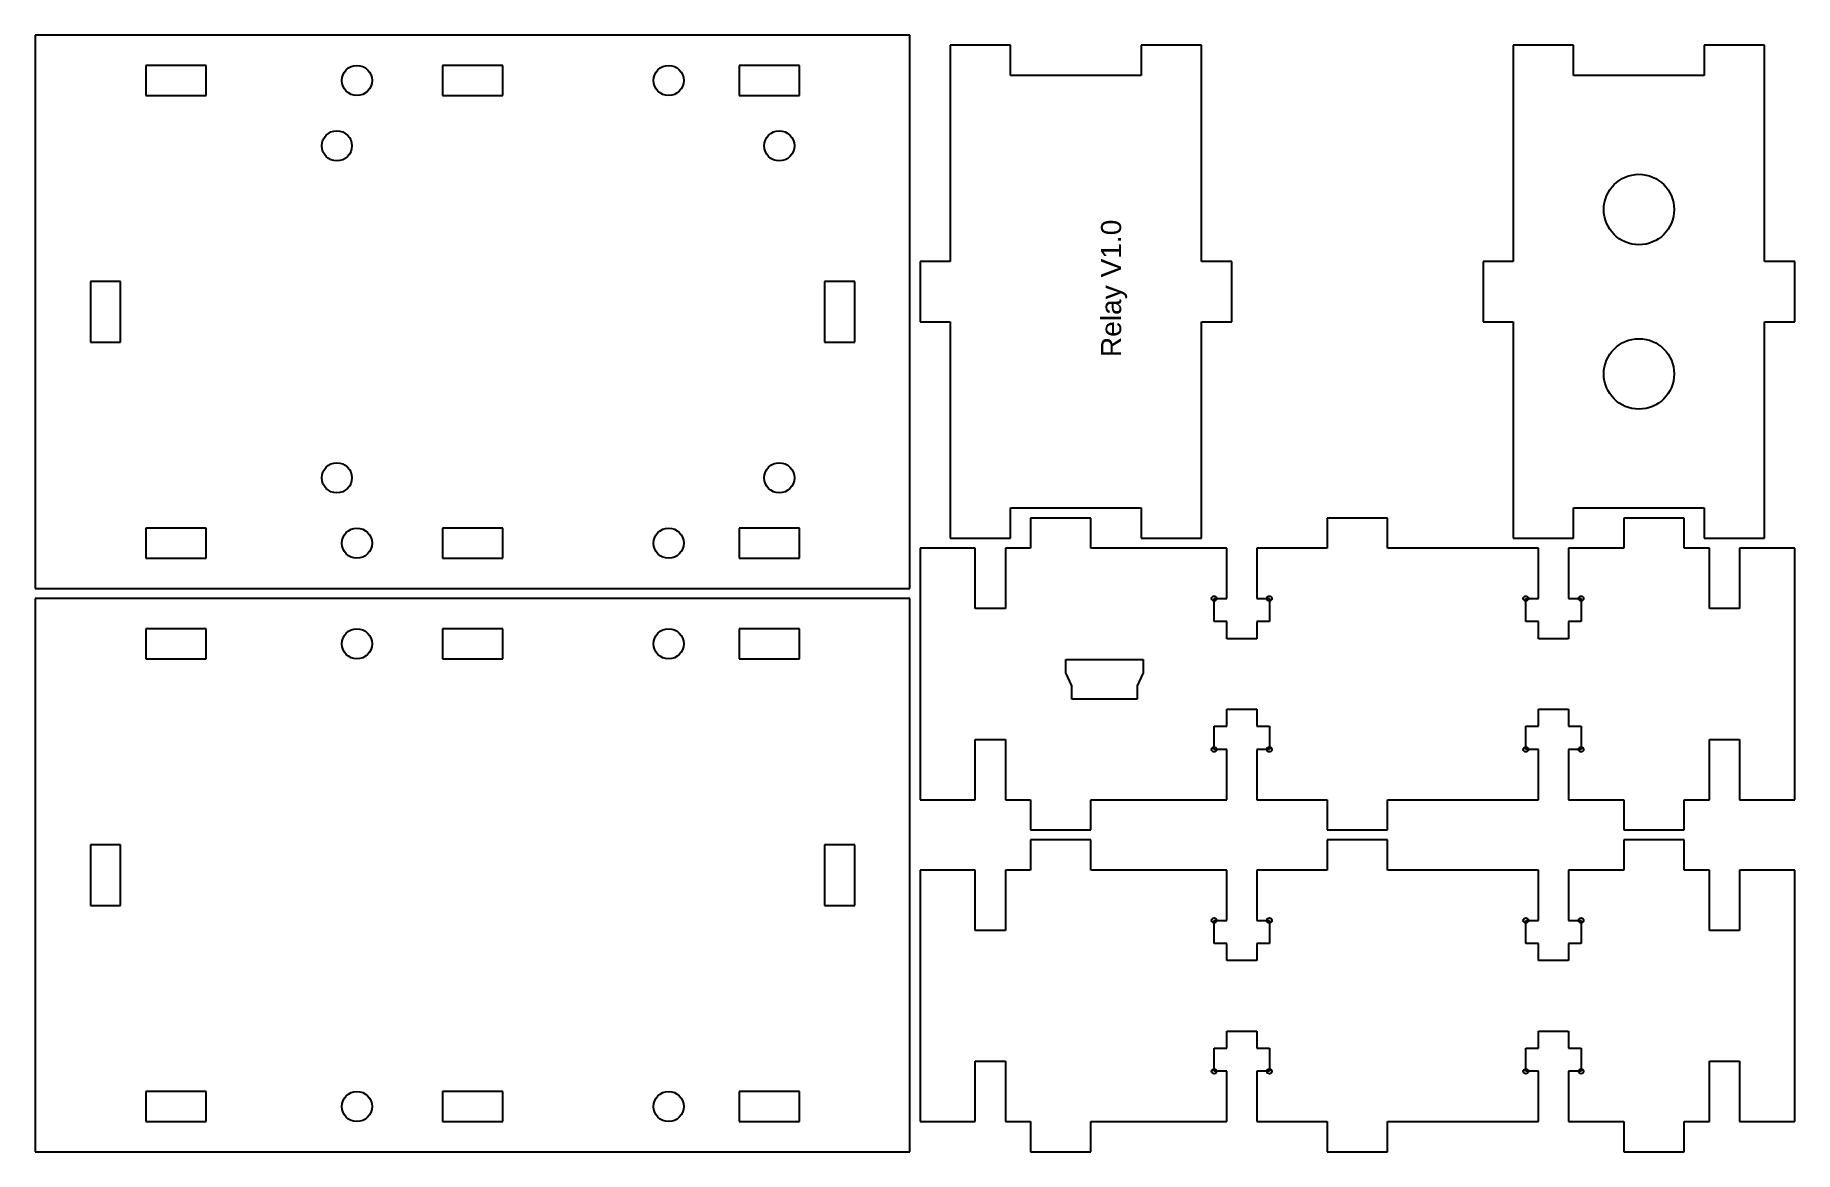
# Model space of a CAD drawing. Extents: x 10 to 185, y 20 to 131.
import ezdxf
from ezdxf.enums import TextEntityAlignment as Align

# ---------------------------------------------------------------- set-up
doc = ezdxf.new("R2010")
doc.units = 0
doc.styles.get("Standard").update_dxf_attribs({"font": 'arial.ttf'})

msp = doc.modelspace()

# ---------------------------------------------------------------- linework, layer by layer
at = {"color": 3}
for p, q in [((97, 131), (10, 131)), ((10, 131), (10, 76)), ((97, 76), (97, 131)), ((107, 130), (101, 130)), ((101, 130), (101, 108.5)), ((107, 127), (107, 130)), ((126, 130), (120, 130)), ((120, 130), (120, 127)), ((126, 108.5), (126, 130)), ((163, 130), (157, 130)), ((157, 130), (157, 108.5)), ((163, 127), (163, 130)), ((182, 130), (176, 130)), ((176, 130), (176, 127)), ((182, 108.5), (182, 130)), ((27, 128), (21, 128)), ((21, 128), (21, 125)), ((27, 125), (27, 128)), ((56.5, 128), (50.5, 128)), ((50.5, 128), (50.5, 125)), ((56.5, 125), (56.5, 128)), ((86, 128), (80, 128)), ((80, 128), (80, 125)), ((86, 125), (86, 128)), ((120, 127), (107, 127)), ((176, 127), (163, 127)), ((21, 125), (27, 125)), ((50.5, 125), (56.5, 125)), ((80, 125), (86, 125)), ((101, 108.5), (98, 108.5)), ((98, 108.5), (98, 102.5)), ((129, 108.5), (126, 108.5)), ((129, 102.5), (129, 108.5)), ((157, 108.5), (154, 108.5)), ((154, 108.5), (154, 102.5)), ((185, 108.5), (182, 108.5)), ((185, 102.5), (185, 108.5)), ((18.5, 106.5), (15.5, 106.5)), ((15.5, 106.5), (15.5, 100.5)), ((18.5, 100.5), (18.5, 106.5)), ((91.5, 106.5), (88.5, 106.5)), ((88.5, 106.5), (88.5, 100.5)), ((91.5, 100.5), (91.5, 106.5)), ((98, 102.5), (101, 102.5)), ((101, 102.5), (101, 81)), ((126, 81), (126, 102.5)), ((126, 102.5), (129, 102.5)), ((154, 102.5), (157, 102.5)), ((157, 102.5), (157, 81)), ((182, 81), (182, 102.5)), ((182, 102.5), (185, 102.5)), ((15.5, 100.5), (18.5, 100.5)), ((88.5, 100.5), (91.5, 100.5)), ((107, 81), (107, 84)), ((107, 84), (120, 84)), ((120, 84), (120, 81)), ((163, 81), (163, 84)), ((163, 84), (176, 84)), ((176, 84), (176, 81)), ((115, 83), (109, 83)), ((109, 83), (109, 80)), ((115, 80), (115, 83)), ((144.5, 83), (138.5, 83)), ((138.5, 83), (138.5, 80)), ((144.5, 80), (144.5, 83)), ((174, 83), (168, 83)), ((168, 83), (168, 80)), ((174, 80), (174, 83)), ((27, 82), (21, 82)), ((21, 82), (21, 79)), ((27, 79), (27, 82)), ((56.5, 82), (50.5, 82)), ((50.5, 82), (50.5, 79)), ((56.5, 79), (56.5, 82)), ((86, 82), (80, 82)), ((80, 82), (80, 79)), ((86, 79), (86, 82)), ((101, 81), (107, 81)), ((120, 81), (126, 81)), ((157, 81), (163, 81)), ((176, 81), (182, 81)), ((21, 79), (27, 79)), ((50.5, 79), (56.5, 79)), ((80, 79), (86, 79)), ((103.5, 80), (98, 80)), ((98, 80), (98, 55)), ((103.5, 74), (103.5, 80)), ((109, 80), (106.5, 80)), ((106.5, 80), (106.5, 74)), ((128.5, 80), (115, 80)), ((128.5, 75), (128.5, 80)), ((138.5, 80), (131.5, 80)), ((131.5, 80), (131.5, 75)), ((159.5, 80), (144.5, 80)), ((159.5, 75), (159.5, 80)), ((168, 80), (162.5, 80)), ((162.5, 80), (162.5, 75)), ((176.5, 80), (174, 80)), ((176.5, 74), (176.5, 80)), ((185, 80), (179.5, 80)), ((179.5, 80), (179.5, 74)), ((185, 55), (185, 80)), ((10, 76), (97, 76)), ((97, 75), (10, 75)), ((10, 75), (10, 20)), ((97, 20), (97, 75)), ((106.5, 74), (103.5, 74)), ((127.25, 72.7), (127.25, 75)), ((127.25, 75), (128.5, 75)), ((131.5, 75), (132.75, 75)), ((132.75, 75), (132.75, 72.7)), ((158.25, 72.7), (158.25, 75)), ((158.25, 75), (159.5, 75)), ((162.5, 75), (163.75, 75)), ((163.75, 75), (163.75, 72.7)), ((179.5, 74), (176.5, 74)), ((27, 72), (21, 72)), ((21, 72), (21, 69)), ((27, 69), (27, 72)), ((56.5, 72), (50.5, 72)), ((50.5, 72), (50.5, 69)), ((56.5, 69), (56.5, 72)), ((86, 72), (80, 72)), ((80, 72), (80, 69)), ((86, 69), (86, 72)), ((128.5, 72.7), (127.25, 72.7)), ((128.5, 71), (128.5, 72.7)), ((132.75, 72.7), (131.5, 72.7)), ((131.5, 72.7), (131.5, 71)), ((159.5, 72.7), (158.25, 72.7)), ((159.5, 71), (159.5, 72.7)), ((163.75, 72.7), (162.5, 72.7)), ((162.5, 72.7), (162.5, 71)), ((131.5, 71), (128.5, 71)), ((162.5, 71), (159.5, 71)), ((21, 69), (27, 69)), ((50.5, 69), (56.5, 69)), ((80, 69), (86, 69)), ((112.5, 68.95), (120.2, 68.95)), ((112.5, 67.63), (112.5, 68.95)), ((120.2, 68.95), (120.2, 67.63)), ((113.1, 66.32), (112.5, 67.63)), ((120.2, 67.63), (119.6, 66.32)), ((113.1, 65), (113.1, 66.32)), ((119.6, 65), (113.1, 65)), ((119.6, 66.32), (119.6, 65)), ((128.5, 62.3), (128.5, 64)), ((128.5, 64), (131.5, 64)), ((131.5, 64), (131.5, 62.3)), ((159.5, 62.3), (159.5, 64)), ((159.5, 64), (162.5, 64)), ((162.5, 64), (162.5, 62.3)), ((127.25, 60), (127.25, 62.3)), ((127.25, 62.3), (128.5, 62.3)), ((131.5, 62.3), (132.75, 62.3)), ((132.75, 62.3), (132.75, 60)), ((158.25, 60), (158.25, 62.3)), ((158.25, 62.3), (159.5, 62.3)), ((162.5, 62.3), (163.75, 62.3)), ((163.75, 62.3), (163.75, 60)), ((103.5, 55), (103.5, 61)), ((103.5, 61), (106.5, 61)), ((106.5, 61), (106.5, 55)), ((128.5, 60), (127.25, 60)), ((128.5, 55), (128.5, 60)), ((132.75, 60), (131.5, 60)), ((131.5, 60), (131.5, 55)), ((159.5, 60), (158.25, 60)), ((159.5, 55), (159.5, 60)), ((163.75, 60), (162.5, 60)), ((162.5, 60), (162.5, 55)), ((176.5, 55), (176.5, 61)), ((176.5, 61), (179.5, 61)), ((179.5, 61), (179.5, 55)), ((98, 55), (103.5, 55)), ((106.5, 55), (109, 55)), ((109, 55), (109, 52)), ((115, 52), (115, 55)), ((115, 55), (128.5, 55)), ((131.5, 55), (138.5, 55)), ((138.5, 55), (138.5, 52)), ((144.5, 52), (144.5, 55)), ((144.5, 55), (159.5, 55)), ((162.5, 55), (168, 55)), ((168, 55), (168, 52)), ((174, 52), (174, 55)), ((174, 55), (176.5, 55)), ((179.5, 55), (185, 55)), ((109, 52), (115, 52)), ((115, 51), (109, 51)), ((109, 51), (109, 48)), ((115, 48), (115, 51)), ((138.5, 52), (144.5, 52)), ((144.5, 51), (138.5, 51)), ((138.5, 51), (138.5, 48)), ((144.5, 48), (144.5, 51)), ((168, 52), (174, 52)), ((174, 51), (168, 51)), ((168, 51), (168, 48)), ((174, 48), (174, 51)), ((18.5, 50.5), (15.5, 50.5)), ((15.5, 50.5), (15.5, 44.5)), ((18.5, 44.5), (18.5, 50.5)), ((91.5, 50.5), (88.5, 50.5)), ((88.5, 50.5), (88.5, 44.5)), ((91.5, 44.5), (91.5, 50.5)), ((103.5, 48), (98, 48)), ((98, 48), (98, 23)), ((103.5, 42), (103.5, 48)), ((109, 48), (106.5, 48)), ((106.5, 48), (106.5, 42)), ((128.5, 48), (115, 48)), ((128.5, 43), (128.5, 48)), ((138.5, 48), (131.5, 48)), ((131.5, 48), (131.5, 43)), ((159.5, 48), (144.5, 48)), ((159.5, 43), (159.5, 48)), ((168, 48), (162.5, 48)), ((162.5, 48), (162.5, 43)), ((176.5, 48), (174, 48)), ((176.5, 42), (176.5, 48)), ((185, 48), (179.5, 48)), ((179.5, 48), (179.5, 42)), ((185, 23), (185, 48)), ((15.5, 44.5), (18.5, 44.5)), ((88.5, 44.5), (91.5, 44.5)), ((106.5, 42), (103.5, 42)), ((127.25, 40.7), (127.25, 43)), ((127.25, 43), (128.5, 43)), ((131.5, 43), (132.75, 43)), ((132.75, 43), (132.75, 40.7)), ((158.25, 40.7), (158.25, 43)), ((158.25, 43), (159.5, 43)), ((162.5, 43), (163.75, 43)), ((163.75, 43), (163.75, 40.7)), ((179.5, 42), (176.5, 42)), ((128.5, 40.7), (127.25, 40.7)), ((128.5, 39), (128.5, 40.7)), ((132.75, 40.7), (131.5, 40.7)), ((131.5, 40.7), (131.5, 39)), ((159.5, 40.7), (158.25, 40.7)), ((159.5, 39), (159.5, 40.7)), ((163.75, 40.7), (162.5, 40.7)), ((162.5, 40.7), (162.5, 39)), ((131.5, 39), (128.5, 39)), ((162.5, 39), (159.5, 39)), ((128.5, 30.3), (128.5, 32)), ((128.5, 32), (131.5, 32)), ((131.5, 32), (131.5, 30.3)), ((159.5, 30.3), (159.5, 32)), ((159.5, 32), (162.5, 32)), ((162.5, 32), (162.5, 30.3)), ((127.25, 28), (127.25, 30.3)), ((127.25, 30.3), (128.5, 30.3)), ((131.5, 30.3), (132.75, 30.3)), ((132.75, 30.3), (132.75, 28)), ((158.25, 28), (158.25, 30.3)), ((158.25, 30.3), (159.5, 30.3)), ((162.5, 30.3), (163.75, 30.3)), ((163.75, 30.3), (163.75, 28)), ((103.5, 23), (103.5, 29)), ((103.5, 29), (106.5, 29)), ((106.5, 29), (106.5, 23)), ((128.5, 28), (127.25, 28)), ((128.5, 23), (128.5, 28)), ((132.75, 28), (131.5, 28)), ((131.5, 28), (131.5, 23)), ((159.5, 28), (158.25, 28)), ((159.5, 23), (159.5, 28)), ((163.75, 28), (162.5, 28)), ((162.5, 28), (162.5, 23)), ((176.5, 23), (176.5, 29)), ((176.5, 29), (179.5, 29)), ((179.5, 29), (179.5, 23)), ((27, 26), (21, 26)), ((21, 26), (21, 23)), ((27, 23), (27, 26)), ((56.5, 26), (50.5, 26)), ((50.5, 26), (50.5, 23)), ((56.5, 23), (56.5, 26)), ((86, 26), (80, 26)), ((80, 26), (80, 23)), ((86, 23), (86, 26)), ((21, 23), (27, 23)), ((50.5, 23), (56.5, 23)), ((80, 23), (86, 23)), ((98, 23), (103.5, 23)), ((106.5, 23), (109, 23)), ((109, 23), (109, 20)), ((115, 20), (115, 23)), ((115, 23), (128.5, 23)), ((131.5, 23), (138.5, 23)), ((138.5, 23), (138.5, 20)), ((144.5, 20), (144.5, 23)), ((144.5, 23), (159.5, 23)), ((162.5, 23), (168, 23)), ((168, 23), (168, 20)), ((174, 20), (174, 23)), ((174, 23), (176.5, 23)), ((179.5, 23), (185, 23)), ((10, 20), (97, 20)), ((109, 20), (115, 20)), ((138.5, 20), (144.5, 20)), ((168, 20), (174, 20))]:
    msp.add_line(p, q, dxfattribs=at)
for centre, radius in [((42, 126.5), 1.5), ((73, 126.5), 1.5), ((40, 120), 1.5), ((84, 120), 1.5), ((169.5, 113.67), 3.5), ((169.5, 97.33), 3.5), ((40, 87), 1.5), ((84, 87), 1.5), ((42, 80.5), 1.5), ((73, 80.5), 1.5), ((127.25, 75), 0.25), ((132.75, 75), 0.25), ((158.25, 75), 0.25), ((163.75, 75), 0.25), ((42, 70.5), 1.5), ((73, 70.5), 1.5), ((127.25, 60), 0.25), ((132.75, 60), 0.25), ((158.25, 60), 0.25), ((163.75, 60), 0.25), ((127.25, 43), 0.25), ((132.75, 43), 0.25), ((158.25, 43), 0.25), ((163.75, 43), 0.25), ((127.25, 28), 0.25), ((132.75, 28), 0.25), ((158.25, 28), 0.25), ((163.75, 28), 0.25), ((42, 24.5), 1.5), ((73, 24.5), 1.5)]:
    msp.add_arc(centre, radius, 0, 360, dxfattribs=at)

# ---------------------------------------------------------------- texts
msp.add_text('Relay V1.0', height=2, rotation=90, dxfattribs=at).set_placement((116, 99), align=Align.TOP_LEFT)

doc.saveas('drawing.dxf')
